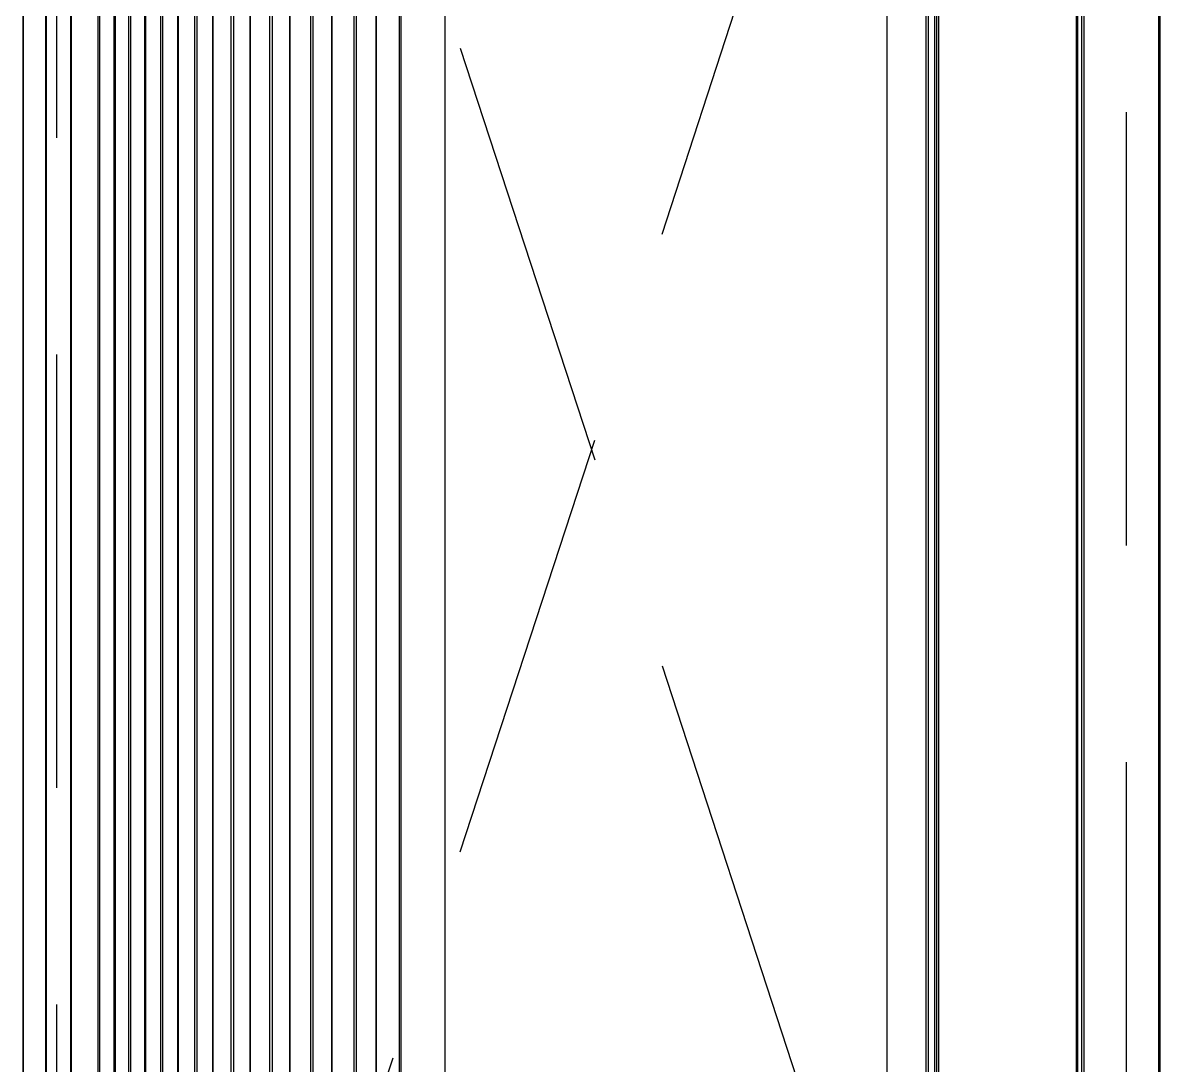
# Model space of a CAD drawing. Header units: millimetres. Extents: x 118028 to 193504, y 42792 to 96100.
# Drawn here: x 181581.4 to 182081.4, y 65541.3 to 65999.7 of the extents above; entities that cross this region are included whole.
import ezdxf

# ---------------------------------------------------------------- set-up
doc = ezdxf.new("R2010")
doc.units = ezdxf.units.MM
doc.header["$LTSCALE"] = 30
doc.linetypes.add('HIDDEN', pattern=[9.525, 6.35, -3.175])
doc.layers.add('도면층8', color=8, linetype='Continuous')

# ---------------------------------------------------------------- blocks, each defined once
blk = doc.blocks.new('*U20')
at = {"color": 8}
for p, q in [((1312.7, 499.97), (207.18, 499.97)), ((207.18, 499.78), (1312.7, 499.78)), ((1312.7, 499.29), (207.18, 499.29)), ((194.4, 398), (1325.49, 398)), ((1325.47, 397.02), (194.4, 397.02)), ((1326.79, 380), (193.09, 380)), ((1329.52, 185.7), (190.37, 185.7)), ((1329, 166.3), (190.88, 166.3)), ((190.88, 165.5), (1329, 165.5)), ((1328.59, 155.49), (191.3, 155.49)), ((191.31, 155.23), (1328.58, 155.23)), ((1328.18, 146.67), (191.7, 146.67)), ((191.76, 145.5), (1328.12, 145.5)), ((1327.61, 135.99), (192.27, 135.99)), ((192.28, 135.75), (1327.6, 135.75)), ((1327.11, 127.69), (192.78, 127.69)), ((192.85, 126.5), (1327.03, 126.5)), ((1326.41, 117.5), (193.47, 117.5)), ((193.49, 117.26), (1326.4, 117.26)), ((1325.83, 109.71), (194.05, 109.71)), ((194.15, 108.5), (1325.73, 108.5)), ((1325.04, 100.06), (194.84, 100.06)), ((194.86, 99.81), (1325.02, 99.81)), ((1324.39, 92.71), (195.5, 92.71)), ((195.61, 91.5), (1324.28, 91.5)), ((1323.53, 83.65), (196.36, 83.65)), ((196.38, 83.38), (1323.5, 83.38)), ((1322.82, 76.7), (197.06, 76.7)), ((197.19, 75.5), (1322.7, 75.5)), ((1321.93, 68.4), (197.95, 68.4)), ((198, 67.99), (1321.89, 67.99)), ((1321.16, 61.62), (198.72, 61.62)), ((198.85, 60.5), (1321.03, 60.5)), ((1320.27, 54.08), (199.62, 54.08)), ((199.68, 53.54), (1320.2, 53.54)), ((1319.45, 47.55), (200.43, 47.55)), ((200.57, 46.5), (1319.32, 46.5)), ((1318.58, 40.83), (201.3, 40.83)), ((201.41, 40.04), (1318.47, 40.04)), ((1317.64, 33.88), (202.24, 33.88)), ((202.37, 33), (1317.52, 33)), ((1315.86, 21.42), (204.03, 21.42)), ((204.09, 21), (1315.79, 21)), ((1314.17, 10.38), (205.71, 10.38)), ((205.77, 10), (1314.11, 10)), ((1312.57, 0.4), (207.32, 0.4)), ((207.32, 0), (1312.57, 0))]:
    blk.add_line(p, q, dxfattribs=at)
at = {"color": 1, "linetype": 'HIDDEN'}
for p, q in [((39.94, 14.99), (1479.94, 484.99)), ((1479.94, 14.99), (39.94, 484.99))]:
    blk.add_line(p, q, dxfattribs=at)
blk.add_lwpolyline([(1479.94, 484.99), (1479.94, 14.99), (39.94, 14.99), (39.94, 484.99)], close=True, dxfattribs=at)
at = {"color": 8}
for points, knots in [([(202.07, 466.37), (210.7, 466.36), (219.34, 466.37), (234.17, 466.37), (240.37, 466.37), (252.76, 466.37), (258.96, 466.37), (277.55, 466.37), (289.94, 466.37), (308.53, 466.37), (314.73, 466.37), (327.12, 466.37), (333.32, 466.37), (351.91, 466.37), (364.31, 466.37), (382.9, 466.37), (389.09, 466.37), (401.49, 466.37), (407.68, 466.37), (420.08, 466.37), (426.28, 466.37), (444.87, 466.37), (457.26, 466.37), (475.85, 466.37), (1042.05, 466.37), (1054.44, 466.37), (1060.64, 466.37), (1079.23, 466.37), (1091.62, 466.37), (1110.21, 466.37), (1116.41, 466.37), (1128.81, 466.37), (1135, 466.37), (1153.59, 466.37), (1165.99, 466.37), (1184.58, 466.37), (1190.78, 466.37), (1203.17, 466.37), (1209.37, 466.37), (1221.76, 466.37), (1227.96, 466.37), (1246.55, 466.37), (1258.94, 466.37), (1277.53, 466.37), (1283.73, 466.37), (1296.12, 466.37), (1302.32, 466.37), (1311.62, 466.37), (1314.71, 466.37), (1317.81, 466.37)], [0, 0, 0, 0, 0.046607, 0.046607, 0.08006, 0.08006, 0.113512, 0.113512, 0.180417, 0.180417, 0.213869, 0.213869, 0.247322, 0.247322, 0.314226, 0.314226, 0.347679, 0.347679, 0.381131, 0.381131, 0.414583, 0.414583, 0.481488, 0.481488, 0.514941, 0.514941, 0.548393, 0.548393, 0.615298, 0.615298, 0.64875, 0.64875, 0.682202, 0.682202, 0.749107, 0.749107, 0.78256, 0.78256, 0.816012, 0.816012, 0.849464, 0.849464, 0.916369, 0.916369, 0.949821, 0.949821, 0.983274, 0.983274, 1, 1, 1, 1]), ([(1317.81, 465.48), (1314.71, 465.48), (1311.62, 465.48), (1302.32, 465.48), (1296.12, 465.48), (1283.73, 465.48), (1277.53, 465.48), (1258.94, 465.48), (1246.55, 465.48), (1227.96, 465.48), (1221.76, 465.48), (1209.37, 465.48), (1203.17, 465.48), (1190.78, 465.48), (1184.58, 465.48), (1165.99, 465.49), (1153.59, 465.49), (1135, 465.49), (1128.81, 465.49), (1116.41, 465.48), (1110.21, 465.48), (1091.62, 465.48), (1079.23, 465.48), (1060.64, 465.48), (1054.44, 465.48), (1042.05, 465.48), (475.85, 465.48), (457.26, 465.48), (444.87, 465.48), (426.28, 465.49), (420.08, 465.49), (407.68, 465.49), (401.49, 465.49), (389.09, 465.49), (382.9, 465.49), (364.31, 465.49), (351.91, 465.49), (333.32, 465.49), (327.12, 465.49), (314.73, 465.49), (308.53, 465.49), (289.94, 465.48), (277.55, 465.48), (258.96, 465.48), (252.76, 465.48), (240.37, 465.48), (234.17, 465.48), (219.34, 465.49), (210.71, 465.48), (202.08, 465.48)], [0, 0, 0, 0, 0.016728, 0.016728, 0.05018, 0.05018, 0.083633, 0.083633, 0.150538, 0.150538, 0.183991, 0.183991, 0.217444, 0.217444, 0.250897, 0.250897, 0.317803, 0.317803, 0.351255, 0.351255, 0.384708, 0.384708, 0.451614, 0.451614, 0.485067, 0.485067, 0.51852, 0.51852, 0.585425, 0.585425, 0.618878, 0.618878, 0.652331, 0.652331, 0.685784, 0.685784, 0.752689, 0.752689, 0.786142, 0.786142, 0.819595, 0.819595, 0.886501, 0.886501, 0.919954, 0.919954, 0.953407, 0.953407, 1, 1, 1, 1]), ([(371.17, 463.58), (452.63, 463.58), (1094.09, 463.58), (1216.28, 463.58), (1257.01, 463.6), (1318.1, 463.58), (1338.47, 463.59), (1369.01, 463.59), (1379.18, 463.6), (1391.91, 463.6), (1394.45, 463.66), (1399.54, 463.49), (1402.08, 462.97), (1406.57, 460.78), (1408.54, 459.13), (1411.24, 454.97), (1411.94, 452.5), (1411.94, 450)], [0, 0, 0, 0, 0.5, 0.5, 0.75, 0.75, 0.875, 0.875, 0.9375, 0.9375, 0.953125, 0.953125, 0.96875, 0.96875, 0.984375, 0.984375, 1, 1, 1, 1]), ([(1410.98, 450.21), (1410.98, 452.71), (1410.22, 455.17), (1407.41, 459.27), (1405.38, 460.89), (1401.93, 462.41), (1400.7, 462.77), (1398.22, 463.18), (1396.95, 463.22), (1393.14, 463.23), (1390.6, 463.22), (1377.92, 463.22), (1367.77, 463.21), (1337.31, 463.2), (1317.01, 463.2), (1256.08, 463.21), (1215.47, 463.2), (1093.63, 463.21), (452.4, 463.21), (371.17, 463.21)], [0, 0, 0, 0, 0.015625, 0.015625, 0.03125, 0.03125, 0.039062, 0.039062, 0.046875, 0.046875, 0.0625, 0.0625, 0.125, 0.125, 0.25, 0.25, 0.5, 0.5, 1, 1, 1, 1]), ([(371.17, 402.51), (452.2, 402.51), (1093.24, 402.51), (1194.53, 402.5), (1214.79, 402.49), (1245.18, 402.48), (1255.31, 402.67), (1275.56, 402.86), (1285.69, 402.89), (1298.35, 402.72), (1300.89, 402.69), (1305.95, 402.56), (1308.48, 402.47), (1316.08, 402.52), (1321.14, 402.49), (1336.33, 402.51), (1346.46, 402.51), (1366.72, 402.51), (1376.84, 402.51), (1389.5, 402.52), (1392.03, 402.52), (1395.82, 402.52), (1397.09, 402.49), (1399.61, 402.7), (1400.86, 402.92), (1404.44, 404.02), (1406.69, 405.31), (1410.04, 409.12), (1410.99, 411.55), (1410.99, 414.09)], [0, 0, 0, 0, 0.5, 0.5, 0.625, 0.625, 0.6875, 0.6875, 0.75, 0.75, 0.765625, 0.765625, 0.78125, 0.78125, 0.8125, 0.8125, 0.875, 0.875, 0.9375, 0.9375, 0.953125, 0.953125, 0.960937, 0.960937, 0.96875, 0.96875, 0.984375, 0.984375, 1, 1, 1, 1]), ([(1411.94, 414), (1411.94, 411.49), (1411.07, 408.97), (1407.87, 405.07), (1405.66, 403.68), (1400.96, 402.01), (1398.4, 401.75), (1393.32, 401.79), (1390.79, 401.78), (1378.1, 401.77), (1367.94, 401.77), (1347.63, 401.77), (1337.48, 401.77), (1322.24, 401.76), (1317.16, 401.78), (1307.01, 401.73), (1301.93, 401.96), (1286.7, 402.2), (1276.54, 402.18), (1256.22, 401.97), (1246.06, 401.75), (1215.59, 401.75), (1195.27, 401.76), (1093.7, 401.77), (452.43, 401.77), (371.17, 401.77)], [0, 0, 0, 0, 0.015625, 0.015625, 0.03125, 0.03125, 0.046875, 0.046875, 0.0625, 0.0625, 0.125, 0.125, 0.1875, 0.1875, 0.21875, 0.21875, 0.25, 0.25, 0.3125, 0.3125, 0.375, 0.375, 0.5, 0.5, 1, 1, 1, 1]), ([(371.17, 400.77), (452.5, 400.77), (1093.84, 400.77), (1195.51, 400.76), (1215.85, 400.75), (1246.35, 400.75), (1256.52, 400.9), (1276.85, 401.05), (1287.02, 401.06), (1302.27, 400.89), (1307.35, 400.74), (1317.52, 400.78), (1322.6, 400.75), (1337.85, 400.77), (1348.02, 400.77), (1368.35, 400.77), (1378.51, 400.78), (1391.22, 400.78), (1393.76, 400.76), (1397.56, 400.81), (1398.83, 400.88), (1401.33, 401.34), (1402.58, 401.71), (1406.08, 403.21), (1408.18, 404.76), (1410.42, 407.88), (1410.98, 409.01), (1411.75, 411.43), (1411.94, 412.73), (1411.94, 414)], [0, 0, 0, 0, 0.5, 0.5, 0.625, 0.625, 0.6875, 0.6875, 0.75, 0.75, 0.78125, 0.78125, 0.8125, 0.8125, 0.875, 0.875, 0.9375, 0.9375, 0.953125, 0.953125, 0.960938, 0.960938, 0.96875, 0.96875, 0.984375, 0.984375, 0.992188, 0.992188, 1, 1, 1, 1])]:
    blk.add_open_spline(points, degree=3, knots=knots, dxfattribs=at)

msp = doc.modelspace()

# ---------------------------------------------------------------- block references
at = {"layer": '도면층8', "rotation": 270}
msp.add_blockref('*U20', (181581.39, 66571.74), dxfattribs=at)

doc.saveas('drawing.dxf')
